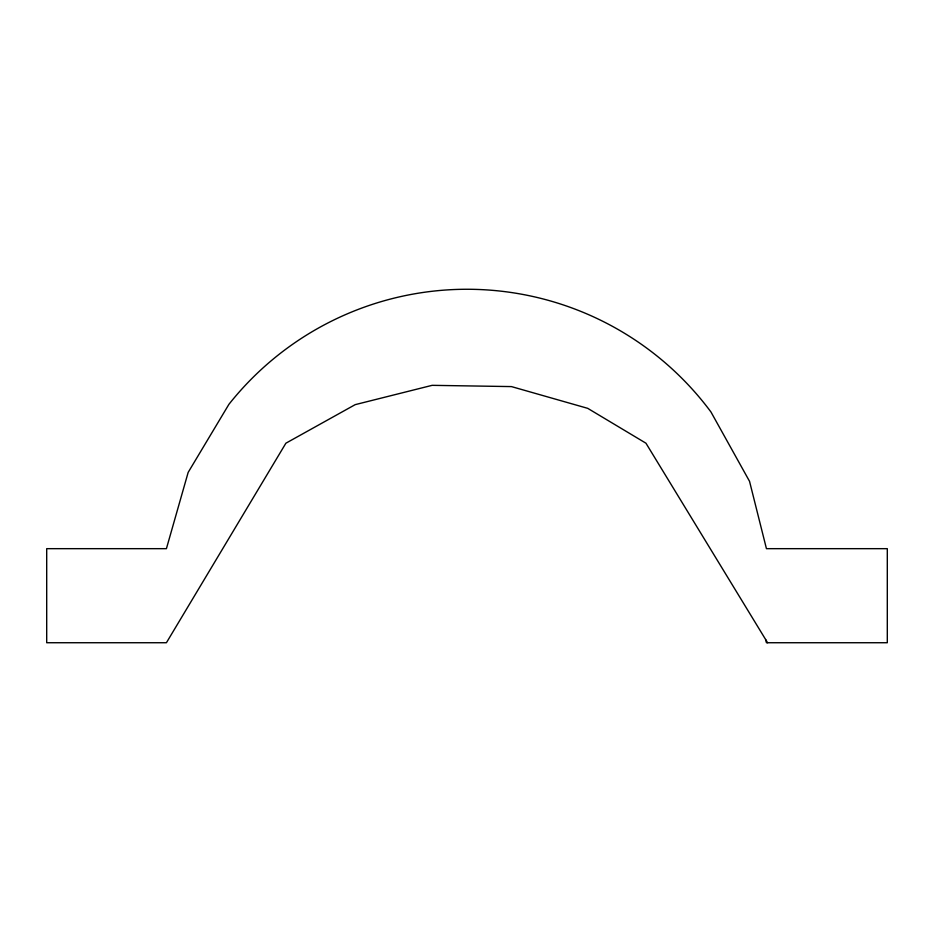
<?xml version="1.0" encoding="UTF-8"?>
<svg xmlns="http://www.w3.org/2000/svg" width="934" height="934" viewBox="0 0 934 934"><rect width="100%" height="100%" fill="white"/><g stroke="black" fill="none" stroke-linecap="round" stroke-linejoin="round"><path stroke-width="1.4" d="M767.585 642.732L645.954 443.206L587.731 408.345L511.447 386.594L432.138 385.333L355.2 404.644L285.886 443.206L166.415 642.732L46.7 642.732L46.7 548.667L166.415 548.667L188.166 472.382L228.912 404.329A303.854 303.854 0 0 1 710.972 411.999L749.535 481.314L766.44 548.667L887.3 548.667L887.3 642.732L766.44 642.732L765.635 639.545"/></g></svg>
